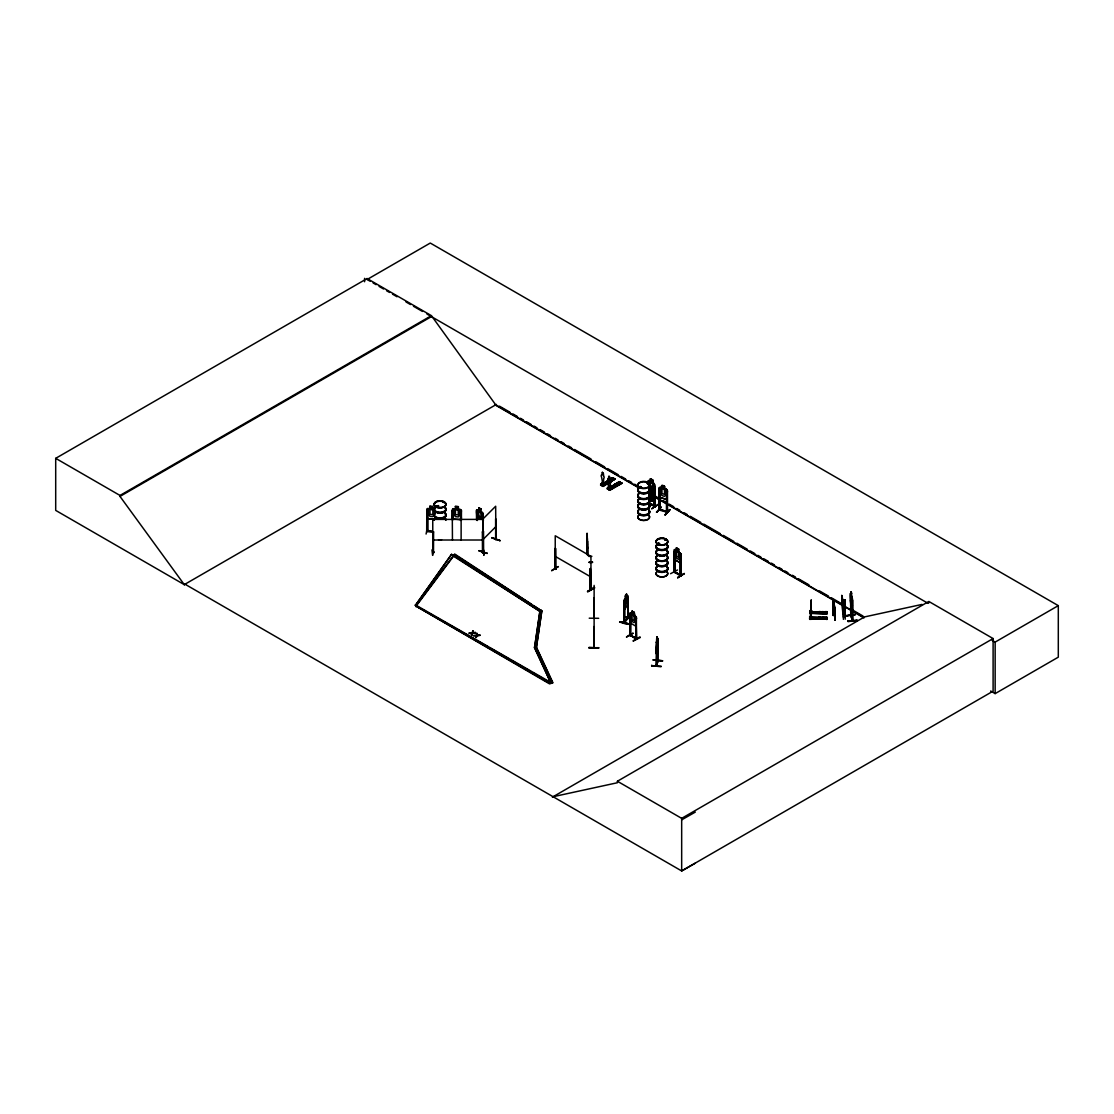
<?xml version="1.0" encoding="UTF-8"?>
<svg xmlns="http://www.w3.org/2000/svg" width="1114" height="1114" viewBox="0 0 1114 1114"><rect width="100%" height="100%" fill="white"/><g stroke="black" fill="none" stroke-linecap="round" stroke-linejoin="round"><path stroke-width="1.5" d="M811.159 603.788L810.978 616.919L811.006 604.874M811.034 612.589L811.103 604.498M825.014 619.008L825.098 617.184L826.825 617.212L826.811 618.089L809.683 617.936L810.658 616.432M810.978 616.919L810.797 618.131C812.329 612.394 810.087 609.024 809.948 612.296L827.048 612.519L827.061 611.67L825.335 611.642L825.251 613.466M809.989 610.709L811.716 610.876L809.808 611.099M810.783 610.402L810.853 611.349L810.783 609.873M810.797 609.33L810.797 606.698M811.215 599.986L811.173 603.259L811.034 601.156M587.162 543.326L587.259 545.15L587.343 544.008M809.92 616.571L810.254 616.864M809.572 616.752L811.493 616.279L809.753 616.251L809.683 619.092M810.922 611.753L810.644 611.252M810.867 610.04L811.006 607.771M811.02 604.331L811.145 605.765M850.664 593.163L852.405 598.65L852.405 620.804L850.525 614.691L851.054 615.248M852.656 619.523L850.845 615.415L852.725 620.763L852.711 600.098M811.173 600.892L811.187 600.126L811.034 601.407M809.669 619.314L809.697 618.604L826.797 618.911L809.669 619.314L826.783 618.855L826.769 619.551M809.711 617.838L809.739 617.142L826.839 617.504M809.906 613.772L809.92 613.076L827.006 613.981M809.948 612.31L809.975 611.6L827.048 612.547M826.811 618.089L826.825 617.393M810.811 606.155L810.978 605.292M810.811 605.891L811.173 612.589M656.856 639.909L657.009 638.628M587.538 546.932L587.37 548.923L587.022 541.641M656.633 642.096L656.564 666.088L656.717 644.936M658.026 640.132L657.887 661.284L657.706 659.961M809.753 617.1L809.669 618.966L826.783 619.161L826.825 617.212M809.975 611.572L809.92 613.549M811.479 617.128L811.41 618.994L811.41 617.95L809.669 618.075M820.67 617.295L818.929 617.1L818.846 618.911M820.893 611.753L819.166 611.558L819.082 613.382M820.67 617.114L820.586 618.938M820.893 611.572L820.823 613.396M823.942 617.351L822.202 617.142L822.132 618.966M824.179 611.809L822.438 611.6L822.355 613.424M823.942 617.17L823.859 618.994M824.179 611.628L824.095 613.452M827.061 611.67L827.006 613.786L809.906 613.424L809.962 610.556M603.315 484.91L603.704 478.407A2.103 1.211 60 0 0 603.398 475.525L603.301 473.185M610.096 488.823L610.5 482.32A2.103 1.211 60 0 0 610.193 479.438M656.411 642.374C654.002 675.265 660.853 623.868 656.313 642.43L657.093 640.439L656.633 646.83M661.075 666.102L651.648 665.866M651.648 665.935L651.732 665.211M660.992 666.785L651.718 665.615M478.936 550.845L487.278 553.435L479.048 550.622M487.264 553.38L479.048 550.664M834.595 615.555L833.161 611.377L834.595 615.555L834.915 613.619M852.405 605.459C851.347 611.113 849.369 594.5 850.553 593.386L850.734 616.042L851.04 600.488M833.857 601.435L833.843 602.535M602.284 472.28L601.825 474.717A2.103 1.211 60 0 0 601.602 477.196C603.454 484.855 601.212 484.312 602.549 483.615M609.316 487.5L608.467 488.141L608.3 481.164A2.103 1.211 60 0 1 608.606 478.644L608.801 476.36M656.397 647.707L656.633 648.849L657.107 636.916L656.243 666.061L658.096 660.699M546.389 680.543L550.901 683.161L534.567 647.958L539.998 610.653L541.836 610.751L536.349 647.694L552.683 682.882L549.606 683.899L415.745 605.974L454.651 554.006L541.265 610.653M539.998 610.653L534.511 647.596L536.349 647.694L541.836 610.751M619.635 622.085C624.801 620.122 636.748 628.031 619.649 622.002M619.816 621.779L628.463 624.077M482.278 552.196L483.295 551.764L483.086 513.805M495.646 539.343L495.674 518.762L495.758 539.691L495.41 538.786M426.913 509.404L427.804 508.471L426.801 509.363L426.69 531.475L426.815 530.459L432.135 531.113M427.609 510.894L426.759 510.839L427.609 510.894L427.651 531.322M426.801 516.158L427.748 518.748L435.003 519.221M429.879 506.146L432.984 506.313L432.859 508.987L434.404 509.947L434.404 514.682L432.859 516.59L429.99 516.381L428.444 514.236L428.444 509.502L429.99 508.778L430.004 506.174L429.893 508.625M427.748 518.748L434.933 519.138A5.862 3.384 0 0 0 434.376 519.918M426.077 534.052L427.289 528.203M426.69 530.724L427.651 530.57L426.843 530.487M434.961 509.056L427.79 508.527M435.992 506.397L437.705 506.661L436.632 506.118M443.971 502.428L443.066 502.428M615.847 484.729L614.97 485.119L616.014 485.328M640.258 487.124L639.687 487.194M641.316 487.208L640.717 486.484M641.469 487.194L640.118 486.595L641.135 486.985M647.178 482.78L647.68 483.323M658.778 543.186L658.778 543.395M659.655 543.841L658.778 543.089L658.221 543.799M664.919 540.053L665.615 540.053M665.712 540.012L664.919 539.747L665.824 540.053M820.155 612.867L820.503 612.059M819.417 617.518L819.389 618.367L820.461 617.88M656.717 638.837L657.204 636.929M657.19 639.603L657.538 638.252M657.706 660.713L656.174 666.019L656.689 665.225M656.647 665.977L658.026 660.741M602.047 483.977L601.894 483.239L602.117 485.495L602.59 483.713L601.727 484.27M609.08 487.459L608.857 488.127L608.397 481.109A2.103 1.211 60 0 1 608.704 478.588L608.606 476.778M627.836 595.948L623.91 600.725L624.007 622.907L628.282 618.089L627.906 597.383L627.934 618.479M452.228 519.597L452.284 510.825L453.12 510.908L453.064 519.681M461.405 520.349L461.447 510.421L460.374 509.404L453.259 508.666L452.256 509.53L452.451 540.012M453.12 510.908L452.228 511.006M452.256 516.339L453.203 518.957L460.388 519.695L461.433 517.286M458.272 506.8L458.272 509.335L459.803 510.337L459.803 515.072L458.272 516.938L455.417 516.645L453.899 514.459L453.899 509.725L455.417 509.042L455.334 506.355L458.397 506.675L455.417 506.508M461.447 510.421L458.397 509.209M460.569 511.674L461.405 511.772L460.569 511.674L460.514 520.461M602.354 483.56L601.574 483.949L602.368 483.866M635.579 625.943L636.317 623.91L635.634 626.054L630.482 623.074L629.8 620.164M680.793 560.523L680.027 562.709L674.847 559.757L674.165 556.847M653.862 501.565L654.628 499.364L653.862 501.565L648.627 498.626M654.002 493.488L654.754 491.455L654.057 493.599L648.794 490.689M609.01 489.352L609.205 487.528M625.302 598.218L625.246 605.835L627.098 601.463L626.5 594.027L626.541 596.728M624.717 622.503L624.425 622.141M624.021 622.072L627.502 617.95M624.049 622.851L627.948 617.936M472.03 635.008L471.487 634.27L472.03 635.008L472.712 632.905L475.567 632.543L472.712 633.337L472.809 630.956L472.141 633.031L469.245 632.975L472.141 632.599L472.044 633.393L469.245 633.406M476.374 637.514L477.154 633.462L475.831 637.208L477.154 635.064L479.911 635.05L477.057 635.843M477.154 633.462L475.831 637.208M471.487 634.702L472.044 632.961M472.809 632.989L473.353 631.262M667.3 497.15L666.409 499.476L667.356 497.234M626.486 637.138L632.863 633.198M551.667 570.772L558.379 566.553L551.722 570.438M677.507 569.978L670.572 573.71M651.398 500.882L648.738 502.456M654.252 506.494L654.252 505.742M654.21 506.508L654.433 485.69L654.127 506.424L655.129 506.675L654.572 505.547M554.939 569.073L555.914 569.282L555.162 568.864M590.434 588.429L590.768 589.682L590.323 568.558L590.462 589.167M675.028 551.736L674.778 572.526L674.666 571.719M680.181 554.925L681.016 555.148L680.181 554.925L680.181 575.618L680.557 574.657M680.097 575.534L681.1 575.757L680.459 574.657M432.552 549.508L432.678 555.371L432.135 549.843M636.386 617.1L636.456 639.269C623.951 630.58 632.501 636.261 630.301 635.802M630.747 634.952L629.744 634.688M660.908 507.288L656.828 512.175M656.814 512.203L661.34 507.037L656.424 512.162M832.966 601.657L834.915 606.81L834.887 620.317M850.469 593.484L851.347 594.375M650.256 494.95L651.398 493.349L653.236 496.691L651.829 493.015L653.333 490.912L652.539 490.466L651.356 492.193L649.42 488.656L650.91 492.485L649.49 494.616L652.331 496.134M487.737 646.677L415.341 605.459L451.574 554.312L539.9 611.363L541.836 611.391M415.341 605.459L451.574 554.312M415.745 606.615L454.651 554.661L531.155 604.122M640.09 486.637L639.923 487.431M641.399 487.097L639.979 487.319M647.053 483.532L647.443 483.504M658.625 543.145L658.123 544.092L659.599 543.757M819.389 612.129L820.322 612.686M476.569 520.168L476.569 510.017L478.867 510.491L477.683 510.741L477.683 515.476L478.797 518.135L480.858 519.305L481.972 517.899L481.972 513.178L480.858 511.702M626.583 594.054L625.205 595.656L625.344 598.246M626.541 594.194L625.455 596.686L626.235 594.862M624.397 601.797L624.425 622.893M627.447 605.654L624.355 609.497L624.369 599.248M623.826 616.724L629.591 618.228L623.993 616.529M593.79 618.479L593.79 597.926M667.551 512.37L659.126 510.003L659.168 487.862L661.869 487.848M659.989 487.278L666.395 489.255L667.258 490.439M659.279 489.213L660.031 489.45L659.279 489.213L659.084 510.045M659.126 494.713L659.975 497.498L666.451 499.42M666.381 489.241L667.397 490.383L667.397 512.537L667.3 490.383M659.975 497.498L666.395 499.323M666.548 491.664L667.467 491.734L666.548 491.664L666.59 512.356L667.397 512.537M659.042 509.223L667.551 511.618L666.562 511.549M665.309 514.487C679.415 499.142 655.422 526.087 669.695 509.613M665.253 514.863L669.751 509.947M433.597 551.973L432.678 552.001L433.708 551.973M433.597 531.921L432.747 531.935L433.597 531.921L433.499 552.781L433.694 551.778L432.845 552.781L432.747 519.403L483.225 519.403M483.309 552.001C481.861 552.474 484.409 550.789 483.267 551.026M483.546 531.267L483.573 551.848M491.859 537.867L499.963 540.666M483.058 518.859L495.674 506.243L495.855 539.691M483.058 539.482L495.674 526.852M608.704 476.416L609.442 476.305M609.33 487.862L608.648 487.695M426.704 531.253L432.135 531.657M608.383 480.775L608.523 481.554M659.126 487.918L660.087 487.319M630.58 612.825L629.8 613.368L632.139 613.814L632.139 611.28M648.097 484.381L648.891 480.44L654.907 484.66L654.893 506.814L654.113 483.323M648.181 481.067L648.919 480.538M652.581 499.671L650.27 498.473L650.409 495.855L649.295 494.393L649.295 489.659L650.409 488.252L652.512 489.408L653.626 492.054L653.626 496.788L652.512 497.011C653.166 503.765 651.049 494.616 654.043 498.028L654.823 497.471M678.649 549.077L678.579 551.653L680.863 553.769L680.863 575.924L674.193 572.123L674.235 549.996L674.973 549.606C678.022 552.614 675.627 543.869 676.449 550.525L675.335 550.734L675.335 555.468L676.449 558.128L678.51 559.312L679.61 557.905L679.61 553.171L678.51 551.695L678.649 549.077L676.365 547.865L678.51 549.16M432.845 552.753L433.708 552.725M611.516 478.393C617.393 481.373 608.94 478.31 612.742 477.864L600.516 484.994L602.061 483.337M603.008 486.414L614.984 479.145L612.742 477.864L613.354 478.421L600.655 484.938M602.758 486.275L614.97 478.978L612.742 477.683M604.122 485.426L604.122 484.52L602.716 486.233L614.984 479.145M620.08 482.32L608.021 489.325L620.136 482.334L607.603 489.074L607.45 487.862L608.843 487.25L607.45 487.862M619.356 481.889L621.946 483.365L609.804 490.327L609.678 489.157L607.617 487.96M609.804 490.327L609.066 489.895L621.765 483.058L619.551 481.902M650.27 495.939L648.821 495.145M654.043 498.028L648.849 495.076M650.423 478.742L652.665 479.981L650.423 478.742L649.295 486.4L650.423 489.06L652.512 490.216L653.639 488.809L653.639 484.075L652.512 480.064M648.097 480.983L648.181 484.437M652.665 482.515L652.665 479.981M654.057 493.599L648.849 490.633M648.459 502.358L651.077 500.785M655.129 505.923L648.821 502.915L654.364 505.505M651.732 508.722L658.332 504.405M650.172 486.734L652.47 487.932L650.172 486.734L650.242 489.227L648.654 488.419M652.4 490.508L652.512 483.448L650.423 482.292L649.128 494.338L650.242 496.997L652.331 498.167L653.445 496.76L653.445 492.026L652.331 490.55L653.876 491.344M654.628 492.653L653.918 491.274L649.058 488.726M478.797 507.831L481.011 509.084L478.797 507.831L478.797 518.135M476.5 510.059L476.806 520.029M480.942 511.66L483.225 513.763L483.225 552.781M482.446 512.426L483.225 513.763M477.182 511.925L476.569 511.577L477.182 520.517M482.557 520.141L482.794 514.863L483.406 520.349M483.406 515.197L482.557 514.988M555.009 569.115L555.232 548.283L555.914 569.282M555.371 568.892L555.844 548.631M555.677 568.878L554.939 568.237L555.552 569.421M594.263 587.301C573.557 599.764 608.662 579.865 587.941 591.757M594.305 587.677L587.621 591.52M674.235 549.996L674.931 549.494L680.793 553.811M674.875 571.983L680.863 575.172M680.348 574.824L674.485 571.955L680.988 575.687M677.646 577.804L684.344 573.515L677.716 577.776M677.688 577.414L684.344 573.543M185.091 584.251L184.367 584.683L55.7 510.393L55.7 458.341L367.119 278.542L431.41 315.652L495.702 404.828L638.433 487.236M367.119 278.542L367.119 279.503L430.269 243.047L1058.3 605.64L1058.3 657.163L995.15 693.618L990.638 691M55.7 458.341L119.992 495.452L431.41 315.652M695.303 863.183L681.671 870.953L185.008 584.209L184.27 584.627L119.992 496.412L431.41 316.613M184.27 584.627L496.426 404.41M603.398 475.525L603.398 473.673M610.695 478.867L612.923 480.329L610.695 478.867L609.469 479.577L611.697 481.039L609.469 479.758M600.78 485.133L612.742 477.864M600.655 483.949L602.716 485.843L604.122 484.52M602.284 485.983L614.552 478.895M610.402 482.376L610.5 482.32A2.103 1.211 60 0 0 610.096 479.493L610.166 477.349M613.939 484.827C619.913 487.514 611.349 485.272 615.165 484.117L617.393 485.593L615.165 484.117M607.269 488.865L619.523 481.61M607.464 488.879L619.523 481.777M609.511 489.046L610.904 488.447L610.904 489.338M621.765 482.891L609.247 489.882M609.497 490.146L621.765 483.058M632 611.196L634.27 612.422L635.217 616.515L635.217 621.25L634.117 622.642L632.07 621.459L630.97 618.799L630.97 614.065L632.07 613.856L632.07 611.14L634.27 612.422M630.064 614.705L630.677 615.053M636.08 638.712L636.024 618.145L636.623 639.074M636.623 618.493L635.788 618.27M630.44 615.193L630.677 635.634M415.745 605.974L549.606 683.258L552.683 682.882M636.456 638.517L630.51 635.3L636.623 638.322M633.225 640.703L639.937 636.846L640.299 637.487L633.225 641.135M552.377 797.151L864.534 616.919L922.044 604.415M553.101 796.719L617.393 782.738L617.393 781.248L928.811 601.449L993.103 638.559L993.103 691.153L681.671 870.953L681.671 818.358L993.103 638.559M928.811 602.939L928.087 603.37L426.927 314.023M992.17 640.369L995.15 642.096L1058.3 605.64M681.671 819.862L695.303 812.092M427.581 531.531L427.651 510.713M539.9 610.709L541.265 609.999M659.196 509.056L660.017 509.279M659.196 509.808L660.115 510.087L660.031 489.45M436.591 505.993L437.315 506.174M615.847 485.509L616.014 484.632M640.717 487.11L639.84 487.208M659.836 509.488L667.397 511.786M819.653 612.115L820.364 612.129M674.36 571.955L674.193 551.514L674.806 551.862M680.348 575.367L680.417 554.8M629.995 635.272L636.623 639.102M552.683 682.241L536.349 647.039L534.567 647.318L550.901 683.161M534.567 647.958L536.349 647.694M472.809 632.557L475.567 632.543M469.245 632.975L475.567 632.975M473.589 635.481L476.486 635.105M479.911 635.481L477.154 635.495L479.911 635.05M473.589 635.913L476.388 635.899M851.166 591.701L851.667 603.635L850.776 599.095L851.166 591.701L851.764 593.484M851.792 595.99L852.085 597.146M834.275 601.644L833.564 599.875L834.066 601.783M832.952 601.56L833.049 615.081M850.455 600.195L850.636 603.259M833.369 603.022L834.163 609.776L834.163 605.041L833.369 603.022L833.537 615.527M834.191 604.164L834.289 601.616L834.163 611.809L833.286 607.255M835.208 608.258L835.208 620.289M832.952 608.355L833.244 611.419M846.013 615.847L855.301 614.733M846.041 615.972L855.301 614.455L846.027 615.541M847.935 620.902L857.307 620.54L847.949 620.971M857.307 620.512L848.033 621.612M847.935 621.334L857.223 620.22M608.885 480.649L608.383 481.485M841.766 595.447C844.064 629.396 842.295 609.233 841.766 595.447L843.117 600.85M842.546 600.906L845.192 599.778L843.228 599.917L843.395 619.356M842.546 600.683L843.298 600.641L843.298 617.184M654.893 506.814L648.989 503.25M630.064 635.314L630.064 619.857M630.399 635.802L630.677 620.206M587.259 534.985L587.538 555.426M587.064 536.837L587.259 538.382M587.259 537.519L587.343 539.273M587.44 540.193L586.967 534.497L587.064 554.006M587.816 541.181L587.858 555.413M588.749 556.415L591.896 556.304M589.278 561.86L592.425 561.776L592.453 562.5M589.278 562.292L592.439 562.124L589.306 562.598M589.292 562.319L592.453 562.417M482.376 531.935L483.225 532.116L482.376 531.935L482.473 552.781L482.473 551.736M483.434 549.843L483.88 555.357L483.365 549.508M432.747 552.725L433.597 552.725M483.225 552.725L482.473 552.753M589.222 618.186L598.691 618.312M593.79 626.569L594.222 647.234M589.222 648.042L598.691 647.972L589.222 648.056L589.222 647.318L598.691 648.014M589.222 647.749L598.691 647.694M432.747 540.012L483.225 540.012M810.797 606.949L811.159 606.211M827.075 611.962L809.962 612.073L827.061 612.199M809.906 612.533L811.646 612.422L811.646 613.452L811.716 610.737M826.825 617.699L809.725 617.504L826.825 617.866M534.511 646.956L536.349 647.039M426.857 531.475L432.093 531.838M615.666 485.523L614.97 484.98M819.96 617.629C817.495 617.964 821.672 618.702 819.96 617.49M656.619 638.684L656.619 641.218M657.107 639.45L657.107 636.916M656.132 650.701L656.299 652.609M653.222 660.101L662.579 660.964M633.142 633.295L626.541 636.846M453.231 508.736L455.445 508.987M659.182 510.045L659.878 510.268M451.574 554.953L539.9 611.363M415.341 604.818L550.901 682.506M627.795 595.837L627.809 618.562M629.744 618.075L623.798 616.836M661.953 485.426C668.581 488.002 659.14 482.529 661.953 487.96L660.588 488.392L660.588 493.126L661.953 495.577L664.515 496.357L665.88 494.755L665.88 490.021L664.515 488.754L664.571 486.164L664.612 488.698L666.437 489.185M667.397 512.287L666.59 512.356M850.859 615.471L850.859 601.727M852.349 620.735L852.294 598.636M674.694 572.457L675.028 556.889M680.765 575.938L680.793 553.769M636.373 639.269L635.788 638.211M602.368 472.35L603.217 473.241M666.618 512.329L666.701 491.497M648.794 484.896L654.141 487.765L654.754 490.717M650.423 487.027L652.512 488.183M650.409 490.271L652.512 491.427M648.682 498.571L653.932 501.523M477.238 509.655L482.348 512.537M478.797 511.368L480.858 512.551M478.797 516.102L480.858 517.272M674.973 559.66L680.055 562.556M590.323 589.167L591.019 589.515L590.935 556.373L555.232 535.764L555.232 568.892M367.119 279.503L370.113 281.229M373.106 282.956L376.1 284.683M379.08 286.409L383.564 288.999M386.558 290.726L389.552 292.453M392.546 294.18L397.03 296.77M405.997 301.95L410.481 304.54M413.475 306.266L422.443 311.433M499.434 406.137L509.947 412.208M512.955 413.948L517.467 416.552M520.461 418.279L523.469 420.02M526.476 421.746L530.988 424.35M533.996 426.091L536.99 427.832M539.998 429.558L544.509 432.162M547.517 433.903L550.511 435.63M555.023 438.234L558.03 439.974M561.038 441.701L564.032 443.442M568.544 446.046L571.552 447.772M574.559 449.513L591.088 459.052M595.586 461.656L604.61 466.863M607.603 468.59L618.131 474.661M621.125 476.402L625.636 479.006M628.644 480.733L631.652 482.473M634.66 484.214L639.158 486.804M655.686 496.357L660.198 498.961M663.206 500.687L666.2 502.428M669.208 504.155L673.719 506.759M676.727 508.499L679.721 510.226M684.233 512.83L687.241 514.571M690.248 516.297L700.762 522.369M703.769 524.109L720.298 533.648M723.292 535.388L733.82 541.46M736.814 543.186L747.341 549.272M750.335 550.998L754.846 553.602M757.854 555.343L760.862 557.07M763.87 558.81L768.368 561.414M771.375 563.141L774.383 564.882M778.881 567.486L781.889 569.212M784.897 570.953L787.904 572.68M792.416 575.284L795.41 577.024M798.418 578.751L808.931 584.836M819.458 590.907L828.468 596.101M831.476 597.842L841.989 603.913M852.502 609.985L863.03 616.056M654.948 496.774L863.796 617.351M494.713 404.688L637.918 487.361M654.503 496.941L864.018 617.908M610.904 488.447L610.737 489.06M602.298 483.894L601.546 483.546L601.546 485.05M609.01 487.848L608.328 487.459L608.216 489.032M603.398 484.855L601.435 483.601L601.435 485.105M608.216 487.528L610.193 488.768M603.064 486.428L600.822 485.147M555.232 556.373L590.935 576.982M630.538 612.965L636.456 617.114L634.2 614.998L634.2 612.463M473.353 631.694L472.809 630.956M490.745 648.418L508.792 658.834M511.799 660.574L529.846 670.99M532.854 672.731L543.381 678.816M617.393 781.248L681.671 818.358M534.052 605.988L539.817 609.72M590.03 589.334L590.323 568.558M655.018 506.578L649.058 503.319L648.975 498.125M651.829 508.722L658.29 504.35M613.299 478.393L601.268 485.398M609.859 490.341L607.45 488.754L608.049 489.311M851.193 592.564L851.569 594.472L851.193 593.414M659.265 494.672L660.087 497.373M608.383 488.029L608.676 487.152M477.307 519.667L476.653 516.84L477.182 519.765M624.049 607.492L624.481 609.4M845.192 601.128L843.228 601.268M587.231 535.124L587.092 533.188L587.259 543.117L587.092 541.446M657.538 661.145L657.594 638.587M587.008 540.555L587.092 543.479M811.103 602.228L811.243 602.925M594.11 647.178L594.124 585.393M811.02 606.211L810.936 618.131M995.15 642.096L995.15 693.618M845.192 599.778L845.22 619.217M845.122 599.875L845.122 617.045M842.922 600.864L842.922 611.168M835.04 607.784L835.04 619.802M833.676 599.861L833.216 615.569M811.493 616.279L811.493 617.17M659.878 489.617L659.739 510.254M650.492 478.867L650.492 481.401M636.024 618.145L636.024 638.754M629.87 613.327L629.842 635.523M624.703 601.866L624.745 622.559M608.383 480.385L607.144 481.095M603.941 484.423L603.941 485.147M482.794 514.863L482.794 520.015M481.011 509.084L480.858 519.305M477.419 511.786L477.419 520.377M461.126 519.403L461.126 540.012M458.397 506.675L458.286 509.279M364.598 278.347L364.598 281.758M119.992 495.452L119.992 496.412M445.224 513.457A5.988 3.453 0 0 1 440.044 518.637A5.988 3.453 0 0 1 434.864 513.457M445.154 513.805A5.904 3.412 0 0 1 440.044 518.915A5.904 3.412 0 0 1 434.933 513.805M434.126 520.085A5.918 3.412 0 0 1 434.92 518.386M445.168 518.386A5.918 3.412 0 0 1 445.962 520.085M434.335 519.389A5.918 3.412 0 0 1 434.92 518.567M445.168 518.567A5.918 3.412 0 0 1 445.753 519.389M445.224 507.761A5.988 3.453 0 0 1 440.044 512.955A5.988 3.453 0 0 1 434.864 507.761M435.811 507.051A5.988 3.453 0 0 1 438.498 506.16M445.14 512.858A5.89 3.398 0 0 1 440.044 517.954A5.89 3.398 0 0 1 434.933 512.858M445.154 508.123A5.904 3.412 0 0 1 440.044 513.234A5.904 3.412 0 0 1 434.933 508.123M435.866 507.413A5.904 3.412 0 0 1 438.512 506.536M445.224 513.164A5.988 3.453 0 0 1 440.044 518.344A5.988 3.453 0 0 1 434.864 513.164M445.224 507.469A5.988 3.453 0 0 1 440.044 512.663A5.988 3.453 0 0 1 434.864 507.469M435.811 506.759A5.988 3.453 0 0 1 438.498 505.867M445.154 507.162A5.904 3.412 0 0 1 440.044 512.287A5.904 3.412 0 0 1 434.933 507.162M435.866 506.466A5.904 3.412 0 0 1 438.512 505.575M445.127 519.096A5.862 3.384 0 0 1 445.711 519.918M434.335 519.625A5.918 3.412 0 0 1 434.92 518.804M445.168 518.804A5.918 3.412 0 0 1 445.753 519.625M441.576 539.789A5.918 3.412 0 0 1 438.512 539.789M667.091 550.776A5.988 3.453 0 0 1 661.897 555.956A5.988 3.453 0 0 1 656.717 550.776M667.008 551.124A5.904 3.412 0 0 1 661.897 556.234A5.904 3.412 0 0 1 656.787 551.124M667.021 555.691A5.918 3.412 0 0 1 661.897 560.815A5.918 3.412 0 0 1 656.773 555.691M667.021 555.942A5.918 3.412 0 0 1 661.897 561.052A5.918 3.412 0 0 1 656.773 555.942M667.091 545.08A5.988 3.453 0 0 1 661.897 550.274A5.988 3.453 0 0 1 656.717 545.08M667.008 550.177A5.89 3.398 0 0 1 661.897 555.273A5.89 3.398 0 0 1 656.8 550.177M667.008 545.442A5.89 3.398 0 0 1 661.897 550.539A5.89 3.398 0 0 1 656.8 545.442M667.091 550.483A5.988 3.453 0 0 1 661.897 555.663A5.988 3.453 0 0 1 656.717 550.483M667.091 544.788A5.988 3.453 0 0 1 661.897 549.968A5.988 3.453 0 0 1 656.717 544.788M667.008 544.481A5.904 3.412 0 0 1 661.897 549.592A5.904 3.412 0 0 1 656.787 544.481M667.091 566.984A5.988 3.453 0 0 1 661.897 572.164A5.988 3.453 0 0 1 656.717 566.984M667.008 567.332A5.904 3.412 0 0 1 661.897 572.443A5.904 3.412 0 0 1 656.787 567.332M667.008 571.774A5.89 3.398 0 0 1 661.897 576.885A5.89 3.398 0 0 1 656.8 571.774M666.98 556.415A5.862 3.384 0 0 1 661.897 561.498A5.862 3.384 0 0 1 656.814 556.415M667.021 571.9A5.918 3.412 0 0 1 661.897 577.01A5.918 3.412 0 0 1 656.773 571.9M667.021 556.109A5.918 3.412 0 0 1 661.897 561.219A5.918 3.412 0 0 1 656.773 556.109M667.091 561.289A5.988 3.453 0 0 1 661.897 566.483A5.988 3.453 0 0 1 656.717 561.289M667.008 566.385A5.89 3.398 0 0 1 661.897 571.482A5.89 3.398 0 0 1 656.8 566.385M667.008 561.651A5.89 3.398 0 0 1 661.897 566.748A5.89 3.398 0 0 1 656.8 561.651M667.091 566.692A5.988 3.453 0 0 1 661.897 571.872A5.988 3.453 0 0 1 656.717 566.692M667.091 560.996A5.988 3.453 0 0 1 661.897 566.177A5.988 3.453 0 0 1 656.717 560.996M667.008 560.69A5.904 3.412 0 0 1 661.897 565.801A5.904 3.412 0 0 1 656.787 560.69M648.891 494.115A5.988 3.453 0 0 1 643.711 499.295A5.988 3.453 0 0 1 638.517 494.115M648.808 494.463A5.89 3.398 0 0 1 643.711 499.573A5.89 3.398 0 0 1 638.601 494.463M648.835 499.03A5.918 3.412 0 0 1 643.711 504.155A5.918 3.412 0 0 1 638.587 499.03M648.794 498.905A5.876 3.398 0 0 1 643.711 503.988A5.876 3.398 0 0 1 638.614 498.905M648.808 499.239A5.89 3.398 0 0 1 643.711 504.35A5.89 3.398 0 0 1 638.601 499.239M648.891 488.419A5.988 3.453 0 0 1 643.711 493.613A5.988 3.453 0 0 1 638.517 488.419M648.821 493.516A5.904 3.412 0 0 1 643.711 498.626A5.904 3.412 0 0 1 638.587 493.516M648.821 488.781A5.904 3.412 0 0 1 643.711 493.892A5.904 3.412 0 0 1 638.587 488.781M648.891 493.822A5.988 3.453 0 0 1 643.711 499.002A5.988 3.453 0 0 1 638.517 493.822M648.891 488.127A5.988 3.453 0 0 1 643.711 493.321A5.988 3.453 0 0 1 638.517 488.127M648.808 487.835A5.89 3.398 0 0 1 643.711 492.931A5.89 3.398 0 0 1 638.601 487.835M648.891 510.323A5.988 3.453 0 0 1 643.711 515.504A5.988 3.453 0 0 1 638.517 510.323M648.808 510.672A5.89 3.398 0 0 1 643.711 515.782A5.89 3.398 0 0 1 638.601 510.672M648.835 515.239A5.918 3.412 0 0 1 643.711 520.363A5.918 3.412 0 0 1 638.587 515.239M648.794 499.768A5.876 3.398 0 0 1 643.711 504.865A5.876 3.398 0 0 1 638.614 499.768M648.835 515.434A5.918 3.412 0 0 1 643.711 520.558A5.918 3.412 0 0 1 638.587 515.434M648.835 499.448A5.918 3.412 0 0 1 643.711 504.572A5.918 3.412 0 0 1 638.587 499.448M648.891 504.628A5.988 3.453 0 0 1 643.711 509.822A5.988 3.453 0 0 1 638.517 504.628M648.821 509.725A5.904 3.412 0 0 1 643.711 514.835A5.904 3.412 0 0 1 638.587 509.725M648.821 504.99A5.904 3.412 0 0 1 643.711 510.101A5.904 3.412 0 0 1 638.587 504.99M648.891 510.031A5.988 3.453 0 0 1 643.711 515.211A5.988 3.453 0 0 1 638.517 510.031M648.891 504.336A5.988 3.453 0 0 1 643.711 509.53A5.988 3.453 0 0 1 638.517 504.336M648.821 504.029A5.904 3.412 0 0 1 643.711 509.14A5.904 3.412 0 0 1 638.587 504.029M627.795 602.646L627.488 605.696L627.878 602.66M653.277 659.92L662.635 660.769L653.208 659.808M626.458 597.55L625.246 599.067L625.246 603.802L626.458 602.284L626.458 597.55M500.061 540.582L491.734 537.616L500.075 540.624M648.362 482.32L648.975 482.668L648.362 482.32M432.343 506.842L430.505 506.703L430.505 507.538L432.343 507.678L432.343 506.842M432.859 509.836L429.99 509.613L429.99 514.348L432.859 514.571L432.859 509.836M457.77 507.176L455.932 506.981L455.932 507.831L457.77 508.012L457.77 507.176M458.272 510.184L455.417 509.892L455.417 514.612L458.272 514.919L458.272 510.184M664.055 486.498L662.412 485.996L664.055 487.347L664.055 486.498M664.515 489.589L661.953 488.809L661.953 493.544L664.515 494.324L664.515 489.589M652.136 480.287L650.799 479.549L652.136 481.137L652.136 480.287M652.512 496.162L650.409 495.006L650.242 490.23L652.331 491.399L652.512 496.162M652.136 498.069L650.785 497.331L652.136 498.919L652.136 498.069M651.955 488.238L650.618 487.486L651.955 489.074L651.955 488.238M480.496 509.377L479.159 508.625L480.496 510.226L480.496 509.377M678.134 549.383L676.811 548.617L678.134 550.219L678.134 549.383M678.51 552.544L676.449 551.374L676.449 556.109L678.51 557.279L678.51 552.544M620.54 483.601L618.298 482.306L620.54 483.601M619.718 484.075L617.476 482.78L619.718 484.075M618.493 484.785L616.251 483.49L618.493 484.785M633.755 612.714L632.432 611.948L633.755 613.549L633.755 612.714M634.117 615.875L632.07 614.691L632.07 619.426L634.117 620.609L634.117 615.875M851.667 596.881L851.096 595.238L851.667 601.616L851.667 596.881M437.106 507.051A5.876 3.398 0 0 0 445.92 504.113A5.876 3.398 0 0 0 437.106 501.161A5.876 3.398 0 0 0 437.106 507.051M437.106 507.538A5.876 3.398 0 0 0 445.92 504.6A5.876 3.398 0 0 0 437.106 501.662A5.876 3.398 0 0 0 437.106 507.538M437.092 507.26A5.918 3.412 0 0 0 445.962 504.294A5.918 3.412 0 0 0 437.092 501.342A5.918 3.412 0 0 0 437.092 507.26M658.945 544.398A5.918 3.412 0 0 0 667.815 541.432A5.918 3.412 0 0 0 658.945 538.48A5.918 3.412 0 0 0 658.945 544.398M658.959 544.857A5.89 3.398 0 0 0 667.787 541.905A5.89 3.398 0 0 0 658.959 538.953A5.89 3.398 0 0 0 658.959 544.857M658.945 544.565A5.918 3.412 0 0 0 667.815 541.599A5.918 3.412 0 0 0 658.945 538.647A5.918 3.412 0 0 0 658.945 544.565M640.745 487.737A5.918 3.412 0 0 0 649.615 484.771A5.918 3.412 0 0 0 640.745 481.819A5.918 3.412 0 0 0 640.745 487.737M640.759 488.197A5.89 3.398 0 0 0 649.601 485.244A5.89 3.398 0 0 0 640.759 482.292A5.89 3.398 0 0 0 640.759 488.197"/></g></svg>
